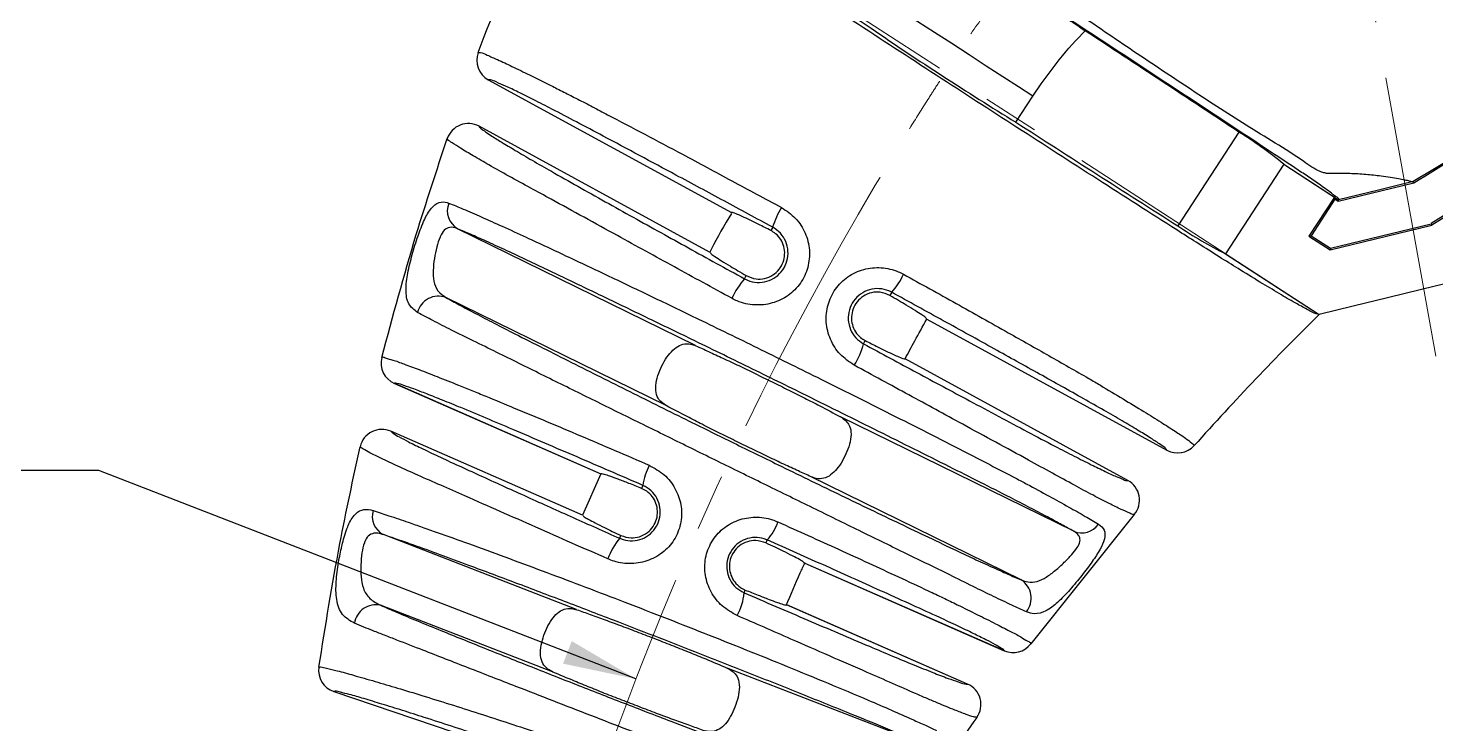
# Model space of a CAD drawing. Header units: millimetres. Extents: x 1 to 107, y 1 to 69.
# Drawn here: x 67.87 to 83.67, y 34.72 to 42.53 of the extents above; entities that cross this region are included whole.
import ezdxf

# ---------------------------------------------------------------- set-up
doc = ezdxf.new("R2010")
doc.units = ezdxf.units.MM
doc.header["$LTSCALE"] = 0.25
doc.linetypes.add('CENTERX2', pattern=[20.32, 12.7, -2.54, 2.54, -2.54])
doc.dimstyles.new('SLDDIMSTYLE2', dxfattribs={"dimtxt": 0.18, "dimasz": 0.8255, "dimexe": 0, "dimexo": 0.0625, "dimgap": 0, "dimtad": 0, "dimtih": 1, "dimtoh": 1, "dimdec": 0, "dimrnd": 1e-09, "dimzin": 0, "dimdsep": 46, "dimtxsty": 'Standard', "dimsah": 1, "dimcen": 0.09, "dimadec": 0, "dimazin": 0, "dimtfac": 0.8255, "dimtdec": 0, "dimtofl": 0, "dimtmove": 0, "dimatfit": 3, "dimfxl": 1, "dimfrac": 2, "dimtolj": 1, "dimtzin": 0, "dimarcsym": 0})

msp = doc.modelspace()

# ---------------------------------------------------------------- linework, layer by layer
at = {"color": 7, "linetype": 'CENTERX2', "lineweight": 18}
for p, q in [((82.361, 39.315), (70.519, 46.998)), ((82.214, 46.973), (84.654, 33.389))]:
    msp.add_line(p, q, dxfattribs=at)
at = {"color": 7, "linetype": 'Continuous', "lineweight": 25}
for p, q in [((73.033, 41.952), (75.762, 40.461)), ((78.957, 41.475), (79.147, 41.767)), ((75.518, 40.015), (72.929, 41.429)), ((81.461, 41.364), (80.777, 40.31)), ((81.966, 41.003), (81.312, 39.996)), ((81.966, 41.003), (82.58, 40.604)), ((81.966, 41.003), (82.533, 40.634)), ((83.425, 40.791), (82.577, 40.585)), ((82.533, 40.634), (82.248, 40.195)), ((82.538, 40.61), (82.533, 40.634)), ((82.538, 40.61), (82.272, 40.2)), ((82.577, 40.585), (82.538, 40.61)), ((82.577, 40.585), (82.58, 40.604)), ((82.484, 40.041), (83.627, 40.319)), ((82.488, 40.06), (83.62, 40.335)), ((83.62, 40.335), (83.627, 40.319)), ((76.226, 40.295), (76.206, 40.258)), ((82.272, 40.2), (82.248, 40.195)), ((82.248, 40.195), (82.484, 40.041)), ((82.272, 40.2), (82.488, 40.06)), ((81.312, 39.996), (82.361, 39.315)), ((82.488, 40.06), (82.484, 40.041)), ((75.91, 39.716), (75.929, 39.752)), ((77.563, 39.565), (77.543, 39.528)), ((75.032, 38.291), (72.558, 39.506)), ((77.957, 39.263), (80.653, 37.79)), ((77.957, 39.263), (80.653, 37.791)), ((77.247, 38.986), (77.266, 39.021)), ((80.214, 37.451), (77.713, 38.817)), ((80.214, 37.45), (77.714, 38.816)), ((71.979, 38.541), (74.295, 37.525)), ((79.606, 36.88), (76.988, 38.166)), ((74.091, 37.06), (71.939, 38.004)), ((74.296, 37.525), (74.091, 37.06)), ((79.016, 36.334), (76.658, 37.492)), ((80.286, 37.07), (79.125, 35.617)), ((74.509, 36.801), (74.523, 36.833)), ((76.165, 36.782), (76.15, 36.749)), ((76.588, 36.52), (78.825, 35.538)), ((76.588, 36.52), (78.825, 35.539)), ((75.905, 36.19), (75.918, 36.22)), ((78.415, 35.163), (76.383, 36.054)), ((78.415, 35.163), (76.384, 36.054)), ((77.803, 34.534), (75.716, 35.344)), ((71.298, 35.08), (73.087, 34.474))]:
    msp.add_line(p, q, dxfattribs=at)
at = {"color": 8, "linetype": 'Continuous', "lineweight": 25}
for p, q in [((73.033, 41.952), (75.762, 40.462)), ((75.518, 40.015), (72.929, 41.429)), ((75.36, 38.965), (72.689, 40.278)), ((71.979, 38.542), (74.295, 37.526)), ((74.091, 37.06), (71.939, 38.004)), ((74.769, 37.395), (74.755, 37.361)), ((74.024, 36), (71.855, 36.842)), ((73.753, 35.301), (71.824, 36.05)), ((71.298, 35.08), (73.087, 34.474))]:
    msp.add_line(p, q, dxfattribs=at)
at = {"color": 7, "linetype": 'Continuous', "lineweight": 25, "flags": 128}
for points in [[(79.147, 41.767), (78.986, 41.871), (78.81, 41.985), (78.624, 42.106), (78.431, 42.231), (78.236, 42.358), (78.043, 42.483), (77.857, 42.604), (77.681, 42.718), (77.52, 42.823)], [(73.033, 41.952), (73.033, 41.952), (73.033, 41.952), (73.033, 41.952), (73.033, 41.952)], [(83.418, 40.807), (83.028, 40.712), (82.58, 40.604)], [(83.418, 40.807), (83.028, 40.712), (82.58, 40.604)], [(83.425, 40.791), (83.424, 40.795), (83.422, 40.799), (83.42, 40.803), (83.418, 40.807)], [(83.898, 39.688), (83.513, 39.595), (83.129, 39.502), (82.745, 39.409), (82.361, 39.315)], [(71.979, 38.542), (71.979, 38.541), (71.979, 38.541), (71.979, 38.541), (71.979, 38.541)], [(80.653, 37.791), (80.653, 37.791), (80.653, 37.79), (80.653, 37.79), (80.653, 37.79)], [(78.825, 35.539), (78.825, 35.538), (78.825, 35.538), (78.825, 35.538), (78.825, 35.538)], [(78.415, 35.163), (78.415, 35.163), (78.415, 35.163), (78.415, 35.163), (78.415, 35.163)]]:
    msp.add_lwpolyline(points, dxfattribs=at)
at = {"color": 8, "linetype": 'Continuous', "lineweight": 25, "flags": 128}
for points in [[(72.929, 41.429), (72.929, 41.429), (72.929, 41.429), (72.929, 41.429), (72.929, 41.429)], [(71.939, 38.004), (71.939, 38.004), (71.939, 38.004), (71.939, 38.004), (71.939, 38.004)]]:
    msp.add_lwpolyline(points, dxfattribs=at)
at = {"color": 7, "linetype": 'Continuous', "lineweight": 25}
for centre, radius, start, end in [((249.465, 305.926), 314.654, 236.44118, 236.8346), ((99.086, 74.251), 38.464, 235.5555, 238.4445), ((-92.17, -220.378), 314.096, 56.44097, 56.81823), ((73.153, 42.171), 0.25, 159.4312, 241.3599), ((73.153, 42.171), 0.25, 159.4454, 241.3861), ((94.596, 23.242), 20.314, 111.1653, 122.7056), ((94.596, 23.242), 20.296, 111.1653, 122.7138), ((72.809, 41.21), 0.25, 61.3603, 161.1825), ((72.809, 41.21), 0.25, 61.3531, 161.1602), ((249.574, 305.87), 314.666, 237.16541, 237.55881), ((79.03, 37.441), 4.615, 50.5061, 58.2155), ((72.809, 40.481), 0.236, 158.7232, 239.5222), ((77.093, 40.036), 0.905, 147.9591, 163.3779), ((83.372, 44.126), 4.615, 235.7844, 243.494), ((76.598, 39.113), 0.915, 138.7643, 155.2225), ((76.919, 40.13), 0.857, 318.7089, 334.9132), ((72.475, 39.275), 0.246, 70.2985, 165.1258), ((76.452, 39.192), 0.821, 327.0528, 345.4408), ((72.079, 38.77), 0.25, 165.5216, 246.3154), ((72.079, 38.77), 0.25, 165.5359, 246.3423), ((71.838, 37.775), 0.25, 66.3153, 167.2672), ((71.838, 37.775), 0.25, 66.3091, 167.2447), ((80.772, 38.01), 0.25, 241.3603, 318.0987), ((80.773, 38.01), 0.25, 241.3291, 318.0858), ((75.412, 37.315), 0.648, 151.8186, 172.9088), ((80.095, 37.231), 0.25, 319.8224, 61.3603), ((80.202, 37.457), 0.0137, 331.0568, 331.6551), ((80.095, 37.231), 0.25, 319.8455, 61.3658), ((71.96, 37.047), 0.23, 163.1311, 242.9306), ((75.735, 37.172), 0.581, 317.8451, 341.2386), ((79.694, 37.096), 0.234, 247.7813, 324.7926), ((75.025, 36.354), 0.683, 139.0759, 161.6371), ((78.883, 36.127), 0.246, 321.928, 57.3177), ((71.773, 35.81), 0.245, 78.1292, 171.3949), ((75.313, 36.228), 0.593, 330.1998, 356.31), ((78.925, 35.767), 0.25, 246.3152, 322.9317), ((78.925, 35.767), 0.25, 246.2838, 322.9189), ((71.378, 35.317), 0.25, 171.5308, 251.2703), ((71.378, 35.317), 0.25, 171.5448, 251.2979), ((78.315, 34.934), 0.25, 324.6467, 66.3151), ((78.315, 34.934), 0.25, 324.6699, 66.3205), ((71.307, 35.077), 0.00901, 160.8753, 161.7813)]:
    msp.add_arc(centre, radius, start, end, dxfattribs=at)
at = {"color": 8, "linetype": 'Continuous', "lineweight": 25}
for centre, radius, start, end in [((73.033, 41.952), 0.000276, 316.179, 346.1831), ((71.999, 38.532), 0.0226, 155.9916, 156.3535), ((78.392, 35.173), 0.0256, 335.9915, 336.3112)]:
    msp.add_arc(centre, radius, start, end, dxfattribs=at)
at = {"color": 7, "linetype": 'Continuous', "lineweight": 25}
for points, knots in [([(82.58, 40.604), (82.581, 40.604), (82.596, 40.613), (82.533, 40.647), (82.498, 40.682), (82.406, 40.746), (82.299, 40.823), (82.107, 40.95), (81.666, 41.243), (80.966, 41.705), (80.045, 42.311), (79.093, 42.934), (78.139, 43.555), (77.356, 44.062), (76.749, 44.453), (76.375, 44.693), (76.086, 44.877), (75.888, 45.001), (75.708, 45.113), (75.557, 45.204), (75.433, 45.277), (75.344, 45.329), (75.277, 45.363), (75.238, 45.388), (75.215, 45.39), (75.208, 45.391)], [0, 0, 0, 0, 0.000172, 0.005873, 0.012699, 0.022549, 0.041303, 0.059127, 0.100619, 0.222025, 0.344989, 0.476806, 0.609924, 0.733133, 0.794872, 0.856224, 0.884534, 0.911981, 0.935659, 0.957061, 0.972059, 0.984498, 0.992324, 0.997633, 1, 1, 1, 1]), ([(72.919, 42.259), (73.102, 42.731), (73.429, 43.575), (73.807, 44.399), (73.974, 44.762)], [0, 0, 0, 0, 0.558674, 1, 1, 1, 1]), ([(82.429, 40.905), (82.423, 40.906), (82.404, 40.908), (82.319, 40.941), (82.042, 41.143), (81.535, 41.436), (80.888, 41.865), (80.236, 42.297), (79.401, 42.869), (78.494, 43.506), (77.517, 44.209), (76.94, 44.632), (76.651, 44.844)], [0, 0, 0, 0, 0.002397, 0.008261, 0.038656, 0.148564, 0.259504, 0.371303, 0.483789, 0.693302, 0.846511, 1, 1, 1, 1]), ([(81.038, 40.091), (80.964, 40.137), (80.594, 40.372), (79.923, 40.801), (79.024, 41.38), (78.11, 41.971), (77.191, 42.57), (76.398, 43.09), (75.742, 43.523), (75.393, 43.754), (75.22, 43.869)], [0, 0, 0, 0, 0.037445, 0.18968, 0.344411, 0.499981, 0.660152, 0.819107, 0.910093, 1, 1, 1, 1]), ([(91.048, 43.892), (90.603, 43.779), (89.712, 43.554), (88.396, 43.144), (87.1, 42.677), (85.829, 42.143), (84.596, 41.525), (83.811, 41.046), (83.418, 40.807)], [0, 0, 0, 0, 0.166655, 0.333274, 0.499952, 0.666534, 0.83325, 1, 1, 1, 1]), ([(91.088, 43.883), (90.684, 43.782), (89.875, 43.58), (88.679, 43.217), (87.535, 42.82), (86.446, 42.389), (85.411, 41.919), (84.4, 41.39), (83.75, 40.99), (83.425, 40.791)], [0, 0, 0, 0, 0.1504681, 0.3010631, 0.4516508, 0.5879895, 0.7243011, 0.8621489, 1, 1, 1, 1]), ([(78.087, 43.572), (78.149, 43.534), (78.279, 43.454), (78.482, 43.326), (78.697, 43.19), (78.917, 43.047), (79.137, 42.904), (79.348, 42.763), (79.547, 42.63), (79.674, 42.543), (79.734, 42.502)], [0, 0, 0, 0, 0.111494, 0.2335, 0.365104, 0.500383, 0.634739, 0.765226, 0.888132, 1, 1, 1, 1]), ([(79.147, 41.767), (79.231, 41.89), (79.402, 42.137), (79.61, 42.373), (79.724, 42.492), (79.734, 42.502)], [0, 0, 0, 0, 0.475319, 0.95486, 1, 1, 1, 1]), ([(72.919, 42.259), (72.928, 42.258), (72.963, 42.257), (73.034, 42.221), (73.152, 42.173), (73.31, 42.096), (73.51, 42), (73.704, 41.903), (73.884, 41.812), (74.041, 41.732), (74.205, 41.648), (74.456, 41.515), (74.792, 41.338), (75.257, 41.091), (75.769, 40.817), (76.139, 40.617), (76.326, 40.516)], [0, 0, 0, 0, 0.006937, 0.027504, 0.060721, 0.107575, 0.165014, 0.234531, 0.27744, 0.323153, 0.372078, 0.422042, 0.545296, 0.670187, 0.834111, 1, 1, 1, 1]), ([(76.226, 40.295), (76.044, 40.394), (75.683, 40.589), (75.048, 40.931), (74.496, 41.227), (74.032, 41.474), (73.772, 41.61), (73.553, 41.722), (73.379, 41.808), (73.239, 41.876), (73.136, 41.919), (73.072, 41.951), (73.041, 41.952), (73.033, 41.952)], [0, 0, 0, 0, 0.171969, 0.342539, 0.600444, 0.693802, 0.780744, 0.844695, 0.899119, 0.942493, 0.97411, 0.993251, 1, 1, 1, 1]), ([(71.837, 38.833), (71.961, 39.294), (72.184, 40.12), (72.453, 40.932), (72.572, 41.291)], [0, 0, 0, 0, 0.558653, 1, 1, 1, 1]), ([(73.738, 40.611), (73.738, 40.611), (73.661, 40.652), (73.503, 40.738), (73.27, 40.865), (73.054, 40.986), (72.875, 41.091), (72.734, 41.172), (72.643, 41.236), (72.586, 41.266), (72.574, 41.287), (72.572, 41.291)], [0, 0, 0, 0, 0.0000422, 0.1923393, 0.4005335, 0.5889057, 0.7409268, 0.8627382, 0.9461581, 0.9917947, 1, 1, 1, 1]), ([(72.989, 41.376), (73.012, 41.36), (73.074, 41.317), (73.19, 41.246), (73.346, 41.152), (73.533, 41.042), (73.767, 40.908), (74.041, 40.753), (74.348, 40.581), (74.763, 40.35), (75.283, 40.061), (75.7, 39.832), (75.91, 39.716)], [0, 0, 0, 0, 0.0248717, 0.0674227, 0.1218581, 0.1871515, 0.2613761, 0.3625293, 0.4682559, 0.5753637, 0.7863658, 1, 1, 1, 1]), ([(82.429, 40.905), (82.436, 40.904), (82.486, 40.9), (82.579, 40.901), (82.723, 40.902), (82.883, 40.892), (83.036, 40.876), (83.158, 40.858), (83.246, 40.843), (83.318, 40.829), (83.369, 40.818), (83.401, 40.811), (83.415, 40.808), (83.418, 40.807)], [0, 0, 0, 0, 0.023317, 0.150724, 0.277335, 0.459105, 0.632573, 0.737915, 0.831358, 0.901959, 0.95613, 0.988964, 1, 1, 1, 1]), ([(72.237, 39.338), (72.201, 39.367), (72.121, 39.431), (72.102, 39.604), (72.127, 39.788), (72.178, 39.991), (72.239, 40.192), (72.307, 40.368), (72.379, 40.501), (72.471, 40.583), (72.549, 40.582), (72.583, 40.569), (72.588, 40.567)], [0, 0, 0, 0, 0.091664, 0.199008, 0.327993, 0.472856, 0.620088, 0.752545, 0.855046, 0.926149, 0.987473, 1, 1, 1, 1]), ([(72.588, 40.567), (72.642, 40.545), (72.765, 40.494), (72.964, 40.406), (73.2, 40.301), (73.446, 40.189), (73.694, 40.073), (74.014, 39.923), (74.418, 39.732), (74.905, 39.499), (75.451, 39.236), (76.058, 38.939), (76.64, 38.652), (77.138, 38.404), (77.551, 38.197), (77.961, 37.989), (78.43, 37.749), (78.761, 37.578), (78.957, 37.476), (78.957, 37.476)], [0, 0, 0, 0, 0.024699, 0.056255, 0.092378, 0.134049, 0.170796, 0.208145, 0.284239, 0.35997, 0.436791, 0.541077, 0.646329, 0.711687, 0.776853, 0.841999, 0.906603, 0.999992, 1, 1, 1, 1]), ([(75.767, 39.497), (75.552, 39.614), (75.124, 39.849), (74.571, 40.152), (74.109, 40.406), (73.861, 40.542), (73.738, 40.611), (73.738, 40.611)], [0, 0, 0, 0, 0.317465, 0.632923, 0.817438, 0.999976, 1, 1, 1, 1]), ([(76.326, 40.516), (76.381, 40.479), (76.492, 40.405), (76.6, 40.233), (76.649, 40.04), (76.63, 39.841), (76.546, 39.661), (76.405, 39.519), (76.223, 39.433), (76.022, 39.412), (75.867, 39.446), (75.787, 39.486), (75.767, 39.497)], [0, 0, 0, 0, 0.107659, 0.215022, 0.321565, 0.427574, 0.533486, 0.63975, 0.746746, 0.85458, 0.962977, 1, 1, 1, 1]), ([(75.762, 40.451), (75.684, 40.317), (75.6, 40.173), (75.524, 40.025), (75.519, 40.015)], [0, 0, 0, 0, 0.933216, 1, 1, 1, 1]), ([(76.206, 40.258), (76.16, 40.281), (76.076, 40.324), (75.961, 40.38), (75.871, 40.423), (75.812, 40.447), (75.779, 40.461), (75.767, 40.461), (75.763, 40.461)], [0, 0, 0, 0, 0.314133, 0.583182, 0.784639, 0.924488, 0.978051, 1, 1, 1, 1]), ([(72.689, 40.278), (72.684, 40.28), (72.656, 40.291), (72.6, 40.303), (72.53, 40.263), (72.505, 40.215), (72.476, 40.152), (72.451, 40.069), (72.426, 39.943), (72.412, 39.814), (72.415, 39.69), (72.459, 39.573), (72.525, 39.529), (72.558, 39.506)], [0, 0, 0, 0, 0.016384, 0.091877, 0.16125, 0.243902, 0.252687, 0.371602, 0.505757, 0.64014, 0.764978, 0.882197, 1, 1, 1, 1]), ([(79.606, 36.88), (79.562, 36.904), (79.464, 36.96), (79.3, 37.048), (79.107, 37.149), (78.857, 37.278), (78.555, 37.431), (78.062, 37.679), (77.412, 38.004), (76.661, 38.377), (75.96, 38.722), (75.37, 39.01), (74.839, 39.267), (74.368, 39.495), (73.903, 39.718), (73.519, 39.901), (73.222, 40.041), (73.018, 40.134), (72.844, 40.212), (72.737, 40.257), (72.689, 40.278)], [0, 0, 0, 0, 0.019544, 0.0437177, 0.0723633, 0.1044226, 0.1534869, 0.2038857, 0.3192148, 0.436457, 0.5301067, 0.6235506, 0.6920344, 0.7598025, 0.8271272, 0.8926517, 0.9254609, 0.9548124, 0.9798244, 1, 1, 1, 1]), ([(75.91, 39.716), (75.921, 39.71), (75.965, 39.688), (76.051, 39.669), (76.163, 39.682), (76.265, 39.732), (76.344, 39.813), (76.392, 39.915), (76.404, 40.027), (76.378, 40.136), (76.318, 40.233), (76.257, 40.274), (76.226, 40.295)], [0, 0, 0, 0, 0.036487, 0.143491, 0.250676, 0.358005, 0.465357, 0.572566, 0.679525, 0.78634, 0.893266, 1, 1, 1, 1]), ([(75.929, 39.752), (75.965, 39.736), (76.031, 39.708), (76.138, 39.715), (76.229, 39.753), (76.301, 39.818), (76.347, 39.9), (76.365, 39.989), (76.356, 40.078), (76.32, 40.159), (76.268, 40.221), (76.224, 40.247), (76.206, 40.258)], [0, 0, 0, 0, 0.128147, 0.231525, 0.341655, 0.445333, 0.54516, 0.64306, 0.739167, 0.833981, 0.929908, 1, 1, 1, 1]), ([(75.52, 40.014), (75.524, 40.009), (75.54, 39.989), (75.587, 39.961), (75.659, 39.912), (75.745, 39.86), (75.839, 39.805), (75.898, 39.77), (75.929, 39.752)], [0, 0, 0, 0, 0.041241, 0.154625, 0.332049, 0.578878, 0.776236, 1, 1, 1, 1]), ([(82.361, 39.315), (82.349, 39.317), (82.307, 39.325), (82.227, 39.373), (82.097, 39.441), (81.926, 39.542), (81.714, 39.668), (81.491, 39.806), (81.261, 39.949), (81.114, 40.042), (81.038, 40.091)], [0, 0, 0, 0, 0.022314, 0.083331, 0.178775, 0.311177, 0.470342, 0.660324, 0.82353, 1, 1, 1, 1]), ([(77.141, 38.746), (77.086, 38.783), (76.974, 38.859), (76.866, 39.032), (76.817, 39.227), (76.837, 39.426), (76.922, 39.606), (77.064, 39.747), (77.246, 39.832), (77.445, 39.851), (77.598, 39.816), (77.676, 39.777), (77.695, 39.767)], [0, 0, 0, 0, 0.108711, 0.217048, 0.324436, 0.430982, 0.537154, 0.643452, 0.750186, 0.857354, 0.964769, 1, 1, 1, 1]), ([(77.695, 39.767), (77.892, 39.658), (78.285, 39.44), (78.829, 39.135), (79.325, 38.854), (79.626, 38.682), (79.776, 38.597), (79.776, 38.597)], [0, 0, 0, 0, 0.282867, 0.564329, 0.783272, 0.999976, 1, 1, 1, 1]), ([(77.563, 39.565), (77.553, 39.57), (77.509, 39.592), (77.423, 39.611), (77.312, 39.599), (77.21, 39.55), (77.13, 39.47), (77.081, 39.368), (77.069, 39.255), (77.095, 39.145), (77.154, 39.048), (77.216, 39.007), (77.247, 38.986)], [0, 0, 0, 0, 0.034899, 0.141585, 0.24868, 0.356068, 0.463549, 0.570988, 0.678333, 0.785624, 0.892908, 1, 1, 1, 1]), ([(77.543, 39.528), (77.507, 39.544), (77.441, 39.572), (77.333, 39.564), (77.243, 39.527), (77.171, 39.461), (77.125, 39.379), (77.107, 39.29), (77.116, 39.2), (77.152, 39.119), (77.205, 39.058), (77.248, 39.032), (77.266, 39.021)], [0, 0, 0, 0, 0.128818, 0.232057, 0.341806, 0.445448, 0.545538, 0.643821, 0.740336, 0.835464, 0.931466, 1, 1, 1, 1]), ([(77.957, 39.263), (77.953, 39.268), (77.937, 39.288), (77.89, 39.316), (77.818, 39.365), (77.731, 39.417), (77.636, 39.474), (77.575, 39.509), (77.543, 39.528)], [0, 0, 0, 0, 0.040622, 0.152611, 0.328003, 0.572118, 0.772332, 1, 1, 1, 1]), ([(80.653, 37.791), (80.646, 37.799), (80.623, 37.829), (80.554, 37.87), (80.454, 37.938), (80.313, 38.023), (80.141, 38.126), (79.939, 38.243), (79.63, 38.418), (79.219, 38.648), (78.694, 38.94), (78.14, 39.247), (77.756, 39.458), (77.563, 39.565)], [0, 0, 0, 0, 0.009348, 0.031373, 0.066093, 0.112221, 0.168962, 0.235152, 0.308815, 0.467735, 0.631046, 0.814687, 1, 1, 1, 1]), ([(72.558, 39.506), (72.607, 39.479), (72.716, 39.418), (72.897, 39.322), (73.105, 39.213), (73.465, 39.03), (73.973, 38.774), (74.625, 38.447), (75.232, 38.145), (75.787, 37.872), (76.342, 37.6), (76.951, 37.304), (77.608, 36.988), (78.117, 36.745), (78.476, 36.576), (78.68, 36.482), (78.857, 36.402), (78.967, 36.355), (79.016, 36.334)], [0, 0, 0, 0, 0.023422, 0.052174, 0.085179, 0.121484, 0.220464, 0.322316, 0.42565, 0.502937, 0.580211, 0.683515, 0.785257, 0.883967, 0.918859, 0.95045, 0.977689, 1, 1, 1, 1]), ([(79.077, 35.975), (79.022, 36), (78.898, 36.056), (78.698, 36.151), (78.466, 36.264), (78.141, 36.427), (77.724, 36.629), (77.224, 36.874), (76.71, 37.126), (76.191, 37.38), (75.671, 37.635), (75.157, 37.888), (74.645, 38.14), (74.136, 38.391), (73.631, 38.64), (73.208, 38.852), (72.87, 39.015), (72.631, 39.134), (72.422, 39.24), (72.295, 39.307), (72.237, 39.338)], [0, 0, 0, 0, 0.0237003, 0.0535425, 0.0871445, 0.1254943, 0.1964205, 0.2693826, 0.3448906, 0.4217355, 0.496921, 0.5725364, 0.6472583, 0.7215789, 0.7958969, 0.8689922, 0.9076454, 0.9435997, 0.9742796, 1, 1, 1, 1]), ([(77.713, 38.816), (77.749, 38.884), (77.828, 39.034), (77.911, 39.181), (77.957, 39.262)], [0, 0, 0, 0, 0.450188, 1, 1, 1, 1]), ([(82.361, 39.315), (82.122, 39.076), (81.644, 38.595), (81.187, 38.094), (80.959, 37.843)], [0, 0, 0, 0, 0.498635, 1, 1, 1, 1]), ([(75.032, 38.291), (74.997, 38.315), (74.936, 38.358), (74.907, 38.469), (74.919, 38.576), (74.955, 38.685), (75.006, 38.788), (75.067, 38.877), (75.136, 38.946), (75.217, 38.988), (75.298, 38.989), (75.343, 38.972), (75.363, 38.964)], [0, 0, 0, 0, 0.124015, 0.216143, 0.327612, 0.44464, 0.561266, 0.670962, 0.767824, 0.852912, 0.93839, 1, 1, 1, 1]), ([(75.363, 38.964), (75.41, 38.943), (75.513, 38.896), (75.673, 38.822), (75.848, 38.739), (76.031, 38.65), (76.219, 38.559), (76.404, 38.467), (76.583, 38.377), (76.777, 38.278), (76.91, 38.207), (76.988, 38.166)], [0, 0, 0, 0, 0.0870992, 0.1858225, 0.2935249, 0.4070482, 0.5231797, 0.6386597, 0.750128, 0.8545559, 1, 1, 1, 1]), ([(77.247, 38.986), (77.446, 38.878), (77.842, 38.664), (78.348, 38.393), (78.763, 38.171), (79.082, 38), (79.365, 37.851), (79.603, 37.728), (79.792, 37.633), (79.948, 37.558), (80.069, 37.498), (80.151, 37.47), (80.197, 37.445), (80.213, 37.45), (80.214, 37.45)], [0, 0, 0, 0, 0.203165, 0.403822, 0.515115, 0.624756, 0.728724, 0.801794, 0.865435, 0.917782, 0.957916, 0.985224, 0.998496, 1, 1, 1, 1]), ([(77.266, 39.021), (77.312, 38.998), (77.397, 38.955), (77.512, 38.898), (77.603, 38.855), (77.663, 38.831), (77.697, 38.816), (77.71, 38.816), (77.714, 38.816)], [0, 0, 0, 0, 0.312102, 0.579977, 0.781212, 0.921787, 0.977403, 1, 1, 1, 1]), ([(71.837, 38.833), (71.838, 38.833), (71.847, 38.843), (71.896, 38.818), (71.972, 38.804), (72.101, 38.752), (72.266, 38.693), (72.47, 38.612), (72.667, 38.534), (72.849, 38.461), (73.059, 38.375), (73.341, 38.258), (73.697, 38.11), (74.073, 37.951), (74.455, 37.788), (74.712, 37.677), (74.841, 37.621)], [0, 0, 0, 0, 0.000724, 0.011954, 0.039296, 0.0802, 0.136213, 0.20309, 0.282704, 0.332369, 0.384655, 0.492011, 0.615398, 0.741159, 0.86977, 1, 1, 1, 1]), ([(79.099, 37.68), (79.099, 37.68), (78.977, 37.746), (78.73, 37.88), (78.283, 38.124), (77.752, 38.413), (77.346, 38.634), (77.141, 38.746)], [0, 0, 0, 0, 0.0000254, 0.1873951, 0.3776452, 0.6859951, 1, 1, 1, 1]), ([(79.776, 38.597), (79.776, 38.597), (79.82, 38.571), (79.948, 38.495), (80.154, 38.371), (80.381, 38.233), (80.577, 38.112), (80.732, 38.012), (80.85, 37.936), (80.916, 37.884), (80.953, 37.858), (80.957, 37.846), (80.959, 37.843)], [0, 0, 0, 0, 0.000041, 0.107996, 0.318667, 0.513468, 0.675066, 0.809906, 0.908612, 0.97281, 0.992593, 1, 1, 1, 1]), ([(74.769, 37.395), (74.523, 37.502), (74.036, 37.713), (73.449, 37.963), (73.014, 38.148), (72.752, 38.258), (72.529, 38.349), (72.353, 38.419), (72.209, 38.475), (72.097, 38.512), (72.025, 38.542), (71.988, 38.542), (71.979, 38.542)], [0, 0, 0, 0, 0.266875, 0.527221, 0.634318, 0.736415, 0.809567, 0.872906, 0.924541, 0.963402, 0.990566, 1, 1, 1, 1]), ([(76.658, 37.492), (76.61, 37.514), (76.508, 37.56), (76.347, 37.635), (76.173, 37.717), (75.99, 37.806), (75.802, 37.897), (75.617, 37.989), (75.438, 38.079), (75.244, 38.179), (75.11, 38.249), (75.032, 38.291)], [0, 0, 0, 0, 0.086994, 0.185608, 0.293197, 0.406607, 0.522664, 0.638081, 0.74958, 0.854057, 1, 1, 1, 1]), ([(76.988, 38.166), (77.023, 38.141), (77.083, 38.099), (77.112, 37.989), (77.099, 37.883), (77.062, 37.774), (77.012, 37.671), (76.951, 37.581), (76.883, 37.511), (76.802, 37.469), (76.722, 37.467), (76.677, 37.485), (76.658, 37.492)], [0, 0, 0, 0, 0.124155, 0.215308, 0.325764, 0.442663, 0.560273, 0.671263, 0.768794, 0.853573, 0.938162, 1, 1, 1, 1]), ([(71.939, 38.004), (71.947, 37.996), (71.974, 37.97), (72.045, 37.935), (72.154, 37.875), (72.31, 37.8), (72.505, 37.706), (72.73, 37.603), (73.054, 37.455), (73.474, 37.264), (73.987, 37.033), (74.334, 36.879), (74.509, 36.801)], [0, 0, 0, 0, 0.012339, 0.039658, 0.081743, 0.144719, 0.222273, 0.31055, 0.405597, 0.598658, 0.79764, 1, 1, 1, 1]), ([(71.131, 35.354), (71.205, 35.817), (71.337, 36.647), (71.516, 37.468), (71.594, 37.83)], [0, 0, 0, 0, 0.558584, 1, 1, 1, 1]), ([(74.377, 36.569), (74.241, 36.629), (73.972, 36.747), (73.568, 36.925), (73.168, 37.102), (72.812, 37.259), (72.505, 37.394), (72.252, 37.505), (72.028, 37.606), (71.848, 37.69), (71.717, 37.753), (71.644, 37.795), (71.604, 37.816), (71.597, 37.827), (71.594, 37.83)], [0, 0, 0, 0, 0.145214, 0.289302, 0.432938, 0.573974, 0.671279, 0.762635, 0.844342, 0.912966, 0.957411, 0.986969, 0.996223, 1, 1, 1, 1]), ([(74.841, 37.621), (74.899, 37.589), (75.015, 37.525), (75.138, 37.366), (75.205, 37.181), (75.206, 36.984), (75.14, 36.798), (75.013, 36.646), (74.84, 36.545), (74.643, 36.506), (74.484, 36.527), (74.399, 36.56), (74.377, 36.569)], [0, 0, 0, 0, 0.107472, 0.214545, 0.320332, 0.42546, 0.530615, 0.636388, 0.743287, 0.851446, 0.960438, 1, 1, 1, 1]), ([(80.286, 37.07), (80.284, 37.069), (80.267, 37.065), (80.217, 37.095), (80.126, 37.129), (79.99, 37.2), (79.815, 37.289), (79.603, 37.403), (79.36, 37.535), (79.188, 37.63), (79.099, 37.68), (79.099, 37.68)], [0, 0, 0, 0, 0.003919, 0.040047, 0.117804, 0.229631, 0.38014, 0.558991, 0.771116, 0.999958, 1, 1, 1, 1]), ([(74.755, 37.361), (74.707, 37.38), (74.62, 37.416), (74.501, 37.461), (74.408, 37.496), (74.348, 37.514), (74.314, 37.526), (74.302, 37.524), (74.299, 37.524)], [0, 0, 0, 0, 0.314974, 0.584511, 0.786059, 0.925598, 0.978342, 1, 1, 1, 1]), ([(78.957, 37.476), (78.957, 37.476), (78.998, 37.454), (79.123, 37.387), (79.321, 37.279), (79.54, 37.159), (79.725, 37.055), (79.836, 36.99), (79.885, 36.961)], [0, 0, 0, 0, 0.000053, 0.132792, 0.399743, 0.638167, 0.838237, 1, 1, 1, 1]), ([(74.509, 36.801), (74.521, 36.796), (74.567, 36.778), (74.654, 36.768), (74.763, 36.79), (74.857, 36.848), (74.928, 36.935), (74.965, 37.039), (74.967, 37.149), (74.931, 37.253), (74.865, 37.342), (74.801, 37.377), (74.769, 37.395)], [0, 0, 0, 0, 0.038693, 0.145567, 0.252736, 0.360138, 0.467569, 0.574704, 0.68128, 0.787488, 0.893912, 1, 1, 1, 1]), ([(74.523, 36.833), (74.56, 36.82), (74.628, 36.798), (74.734, 36.815), (74.822, 36.86), (74.888, 36.931), (74.927, 37.016), (74.937, 37.106), (74.92, 37.194), (74.878, 37.272), (74.82, 37.329), (74.774, 37.352), (74.755, 37.361)], [0, 0, 0, 0, 0.1279274, 0.2313062, 0.3415028, 0.4451823, 0.544945, 0.6427528, 0.7387639, 0.8334988, 0.9293752, 1, 1, 1, 1]), ([(71.531, 35.847), (71.481, 35.875), (71.406, 35.918), (71.351, 36.023), (71.32, 36.147), (71.322, 36.32), (71.348, 36.52), (71.377, 36.663), (71.409, 36.797), (71.444, 36.916), (71.509, 37.052), (71.607, 37.13), (71.69, 37.128), (71.731, 37.116), (71.74, 37.114)], [0, 0, 0, 0, 0.10749, 0.161864, 0.223227, 0.351373, 0.491359, 0.610514, 0.631682, 0.755741, 0.849863, 0.917316, 0.9827, 1, 1, 1, 1]), ([(71.74, 37.114), (71.799, 37.094), (71.931, 37.051), (72.114, 36.988), (72.294, 36.925), (72.52, 36.846), (72.83, 36.735), (73.223, 36.591), (73.642, 36.435), (74.072, 36.273), (74.52, 36.102), (74.983, 35.923), (75.454, 35.737), (75.923, 35.551), (76.387, 35.363), (76.846, 35.174), (77.237, 35.011), (77.553, 34.874), (77.767, 34.779), (77.935, 34.704), (78.023, 34.663), (78.065, 34.644)], [0, 0, 0, 0, 0.027437, 0.061359, 0.085587, 0.11175, 0.167064, 0.230872, 0.296582, 0.364634, 0.43385, 0.508517, 0.583616, 0.657729, 0.731288, 0.804802, 0.876638, 0.918487, 0.956931, 0.979892, 1, 1, 1, 1]), ([(74.095, 37.058), (74.099, 37.053), (74.116, 37.035), (74.166, 37.011), (74.242, 36.969), (74.332, 36.924), (74.429, 36.877), (74.49, 36.848), (74.523, 36.833)], [0, 0, 0, 0, 0.041428, 0.155328, 0.333564, 0.581519, 0.777756, 1, 1, 1, 1]), ([(75.828, 35.933), (75.769, 35.966), (75.651, 36.031), (75.527, 36.193), (75.46, 36.382), (75.462, 36.581), (75.532, 36.766), (75.661, 36.917), (75.834, 37.014), (76.03, 37.049), (76.184, 37.027), (76.264, 36.994), (76.284, 36.985)], [0, 0, 0, 0, 0.109597, 0.21866, 0.326214, 0.432446, 0.538095, 0.643941, 0.750416, 0.857394, 0.964487, 1, 1, 1, 1]), ([(71.855, 36.842), (71.848, 36.844), (71.814, 36.855), (71.753, 36.866), (71.679, 36.831), (71.653, 36.782), (71.629, 36.719), (71.611, 36.632), (71.6, 36.504), (71.601, 36.37), (71.623, 36.237), (71.697, 36.114), (71.78, 36.072), (71.824, 36.05)], [0, 0, 0, 0, 0.021859, 0.100943, 0.167715, 0.238468, 0.250504, 0.359935, 0.48606, 0.614686, 0.738467, 0.86492, 1, 1, 1, 1]), ([(77.803, 34.534), (77.726, 34.568), (77.579, 34.633), (77.353, 34.727), (77.014, 34.865), (76.547, 35.053), (75.955, 35.289), (75.402, 35.507), (74.896, 35.704), (74.408, 35.893), (73.891, 36.091), (73.349, 36.297), (72.884, 36.471), (72.502, 36.613), (72.234, 36.711), (72.021, 36.786), (71.907, 36.824), (71.855, 36.842)], [0, 0, 0, 0, 0.039719, 0.075521, 0.115198, 0.211772, 0.312229, 0.414651, 0.491193, 0.567795, 0.660465, 0.751781, 0.840305, 0.893891, 0.943552, 0.974337, 1, 1, 1, 1]), ([(76.284, 36.985), (76.398, 36.934), (76.626, 36.832), (76.966, 36.678), (77.303, 36.523), (77.639, 36.368), (77.917, 36.238), (78.138, 36.134), (78.322, 36.044), (78.518, 35.947), (78.715, 35.849), (78.875, 35.765), (79.002, 35.703), (79.07, 35.653), (79.122, 35.633), (79.124, 35.618), (79.125, 35.617)], [0, 0, 0, 0, 0.118859, 0.237034, 0.354829, 0.471308, 0.588832, 0.646895, 0.702978, 0.783202, 0.854897, 0.912022, 0.956563, 0.985338, 0.998804, 1, 1, 1, 1]), ([(79.016, 36.334), (79.04, 36.325), (79.097, 36.303), (79.2, 36.311), (79.304, 36.365), (79.403, 36.441), (79.498, 36.528), (79.581, 36.612), (79.643, 36.688), (79.682, 36.758), (79.677, 36.809), (79.653, 36.85), (79.628, 36.865), (79.606, 36.88)], [0, 0, 0, 0, 0.077213, 0.182936, 0.296982, 0.42548, 0.559093, 0.681439, 0.780819, 0.857041, 0.916257, 0.922313, 1, 1, 1, 1]), ([(79.885, 36.961), (79.911, 36.941), (79.963, 36.899), (79.955, 36.781), (79.899, 36.666), (79.81, 36.531), (79.695, 36.38), (79.567, 36.225), (79.436, 36.085), (79.307, 35.982), (79.176, 35.942), (79.105, 35.965), (79.077, 35.975)], [0, 0, 0, 0, 0.062825, 0.130254, 0.216444, 0.326554, 0.459636, 0.602982, 0.737605, 0.849596, 0.939894, 1, 1, 1, 1]), ([(76.165, 36.782), (76.154, 36.787), (76.11, 36.805), (76.025, 36.816), (75.916, 36.795), (75.821, 36.739), (75.749, 36.654), (75.71, 36.549), (75.707, 36.438), (75.742, 36.333), (75.809, 36.243), (75.873, 36.207), (75.905, 36.19)], [0, 0, 0, 0, 0.035003, 0.140979, 0.247823, 0.355278, 0.462926, 0.570518, 0.677984, 0.785412, 0.892885, 1, 1, 1, 1]), ([(76.15, 36.749), (76.112, 36.762), (76.044, 36.784), (75.938, 36.767), (75.851, 36.722), (75.785, 36.65), (75.746, 36.565), (75.736, 36.474), (75.753, 36.386), (75.797, 36.308), (75.854, 36.251), (75.9, 36.229), (75.918, 36.22)], [0, 0, 0, 0, 0.12911, 0.232336, 0.341987, 0.445615, 0.545769, 0.644148, 0.740762, 0.835979, 0.932052, 1, 1, 1, 1]), ([(76.588, 36.52), (76.583, 36.525), (76.566, 36.543), (76.517, 36.567), (76.441, 36.609), (76.349, 36.654), (76.249, 36.703), (76.185, 36.733), (76.15, 36.749)], [0, 0, 0, 0, 0.040365, 0.151661, 0.325969, 0.568571, 0.770283, 1, 1, 1, 1]), ([(78.825, 35.539), (78.825, 35.54), (78.824, 35.553), (78.778, 35.571), (78.719, 35.614), (78.608, 35.667), (78.468, 35.738), (78.294, 35.821), (78.068, 35.927), (77.792, 36.052), (77.368, 36.244), (76.825, 36.489), (76.386, 36.684), (76.165, 36.782)], [0, 0, 0, 0, 0.0012163, 0.0136101, 0.0408003, 0.0818764, 0.1359654, 0.201925, 0.2777768, 0.3915702, 0.5106892, 0.7526545, 1, 1, 1, 1]), ([(76.378, 36.047), (76.43, 36.169), (76.498, 36.331), (76.571, 36.49), (76.589, 36.529)], [0, 0, 0, 0, 0.755287, 1, 1, 1, 1]), ([(75.918, 36.22), (75.966, 36.201), (76.055, 36.165), (76.175, 36.119), (76.269, 36.083), (76.332, 36.064), (76.367, 36.052), (76.38, 36.053), (76.384, 36.054)], [0, 0, 0, 0, 0.311245, 0.578629, 0.779779, 0.920663, 0.977105, 1, 1, 1, 1]), ([(71.824, 36.05), (71.883, 36.023), (72.021, 35.963), (72.247, 35.869), (72.574, 35.736), (72.99, 35.567), (73.495, 35.366), (74.016, 35.16), (74.547, 34.953), (75.034, 34.765), (75.471, 34.599), (75.844, 34.457), (76.198, 34.324), (76.529, 34.202), (76.818, 34.096), (77.056, 34.01), (77.19, 33.964), (77.251, 33.943)], [0, 0, 0, 0, 0.033525, 0.07747, 0.126059, 0.215644, 0.308831, 0.40588, 0.504377, 0.602539, 0.674527, 0.745315, 0.808235, 0.869339, 0.927066, 0.96667, 1, 1, 1, 1]), ([(75.905, 36.19), (76.143, 36.087), (76.612, 35.885), (77.167, 35.649), (77.564, 35.481), (77.801, 35.383), (78.01, 35.299), (78.176, 35.234), (78.295, 35.194), (78.367, 35.166), (78.404, 35.163), (78.415, 35.163)], [0, 0, 0, 0, 0.28672, 0.563936, 0.667004, 0.763039, 0.84756, 0.915743, 0.959336, 0.987514, 1, 1, 1, 1]), ([(73.757, 35.299), (73.72, 35.321), (73.655, 35.358), (73.616, 35.466), (73.619, 35.573), (73.646, 35.685), (73.688, 35.792), (73.74, 35.886), (73.804, 35.961), (73.881, 36.01), (73.961, 36.018), (74.008, 36.004), (74.028, 35.999)], [0, 0, 0, 0, 0.123999, 0.216035, 0.327395, 0.444335, 0.560925, 0.670648, 0.767582, 0.852753, 0.938293, 1, 1, 1, 1]), ([(74.028, 35.999), (74.078, 35.981), (74.184, 35.944), (74.35, 35.883), (74.531, 35.816), (74.722, 35.744), (74.916, 35.669), (75.109, 35.593), (75.295, 35.519), (75.497, 35.437), (75.635, 35.378), (75.716, 35.344)], [0, 0, 0, 0, 0.0871039, 0.1858322, 0.2935394, 0.407067, 0.5232024, 0.6386856, 0.7501536, 0.8545804, 1, 1, 1, 1]), ([(78.519, 34.789), (78.506, 34.791), (78.465, 34.795), (78.384, 34.829), (78.249, 34.879), (78.104, 34.94), (77.957, 35.002), (77.788, 35.075), (77.564, 35.174), (77.242, 35.315), (76.861, 35.481), (76.375, 35.694), (76.029, 35.845), (75.828, 35.933)], [0, 0, 0, 0, 0.012989, 0.042288, 0.089325, 0.160475, 0.204128, 0.252426, 0.34927, 0.455794, 0.612947, 0.774982, 1, 1, 1, 1]), ([(77.331, 33.597), (77.262, 33.622), (77.109, 33.679), (76.875, 33.77), (76.623, 33.868), (76.366, 33.967), (76.099, 34.07), (75.784, 34.192), (75.42, 34.332), (75.012, 34.49), (74.598, 34.65), (74.182, 34.811), (73.762, 34.974), (73.305, 35.152), (72.902, 35.309), (72.555, 35.444), (72.287, 35.549), (72.059, 35.638), (71.872, 35.71), (71.713, 35.772), (71.601, 35.818), (71.531, 35.847)], [0, 0, 0, 0, 0.035238, 0.078737, 0.121154, 0.165487, 0.211753, 0.259226, 0.328512, 0.399484, 0.470501, 0.542179, 0.615049, 0.687614, 0.778663, 0.823458, 0.867336, 0.917587, 0.941413, 0.963741, 1, 1, 1, 1]), ([(71.131, 35.354), (71.137, 35.355), (71.166, 35.358), (71.234, 35.336), (71.358, 35.31), (71.539, 35.257), (71.765, 35.193), (72.021, 35.117), (72.3, 35.032), (72.605, 34.937), (72.931, 34.833), (73.267, 34.724), (73.495, 34.649), (73.61, 34.612)], [0, 0, 0, 0, 0.007105, 0.03351, 0.080718, 0.154566, 0.251617, 0.353106, 0.463171, 0.590479, 0.722381, 0.859673, 1, 1, 1, 1]), ([(75.445, 34.644), (75.395, 34.662), (75.29, 34.699), (75.123, 34.759), (74.942, 34.827), (74.752, 34.899), (74.558, 34.974), (74.365, 35.049), (74.179, 35.124), (73.977, 35.206), (73.838, 35.265), (73.757, 35.299)], [0, 0, 0, 0, 0.086998, 0.185617, 0.293211, 0.406626, 0.522686, 0.638105, 0.749601, 0.854075, 1, 1, 1, 1]), ([(75.716, 35.344), (75.753, 35.322), (75.817, 35.285), (75.855, 35.178), (75.851, 35.072), (75.824, 34.96), (75.782, 34.853), (75.73, 34.758), (75.668, 34.682), (75.591, 34.634), (75.512, 34.625), (75.465, 34.639), (75.445, 34.644)], [0, 0, 0, 0, 0.124139, 0.2152, 0.325548, 0.442354, 0.55992, 0.670929, 0.768534, 0.853404, 0.938063, 1, 1, 1, 1]), ([(73.569, 34.378), (73.355, 34.449), (72.938, 34.587), (72.437, 34.75), (72.074, 34.866), (71.847, 34.937), (71.649, 34.996), (71.493, 35.043), (71.387, 35.066), (71.328, 35.086), (71.303, 35.081), (71.298, 35.08)], [0, 0, 0, 0, 0.283573, 0.55459, 0.6634184, 0.7648108, 0.8541354, 0.9249928, 0.9681743, 0.9933279, 1, 1, 1, 1]), ([(78.519, 34.789), (78.43, 34.663), (78.062, 34.141), (77.716, 33.603), (77.454, 33.196)], [0, 0, 0, 0, 0.241672, 1, 1, 1, 1])]:
    msp.add_open_spline(points, degree=3, knots=knots, dxfattribs=at)
at = {"color": 7, "linetype": 'CENTERX2', "lineweight": 0}
msp.add_open_spline([(72.804, 28.429), (72.814, 28.487), (72.825, 28.547), (72.881, 28.858), (72.93, 29.109), (73.388, 31.367), (73.965, 33.339), (75.438, 37.159), (76.334, 39.007), (77.509, 40.989), (77.642, 41.208), (77.845, 41.534), (77.947, 41.696), (78.051, 41.858), (78.12, 41.966), (78.155, 42.02), (78.222, 42.123), (78.256, 42.175), (78.306, 42.253), (78.322, 42.276), (78.361, 42.337), (78.382, 42.369), (78.49, 42.528), (78.587, 42.66), (78.773, 42.894), (78.874, 43.013), (79.082, 43.24), (79.19, 43.35), (79.75, 43.878), (80.26, 44.235), (81.085, 44.649), (81.37, 44.767), (81.808, 44.912), (81.955, 44.955), (82.179, 45.012), (82.254, 45.029), (82.367, 45.054), (82.404, 45.061), (82.481, 45.076), (82.522, 45.084), (82.553, 45.089)], degree=3, knots=[0.2113811, 0.2113811, 0.2113811, 0.2113811, 0.21875, 0.21875, 0.25, 0.25, 0.5, 0.5, 0.75, 0.75, 0.78125, 0.78125, 0.796875, 0.8046875, 0.8046875, 0.8125, 0.8125, 0.8203125, 0.8203125, 0.8242188, 0.8242188, 0.828125, 0.828125, 0.84375, 0.84375, 0.859375, 0.859375, 0.875, 0.875, 0.9375, 0.9375, 0.96875, 0.96875, 0.984375, 0.984375, 0.9921875, 0.9921875, 0.9960938, 0.9960938, 1, 1, 1, 1], dxfattribs=at)
at = {"color": 8, "linetype": 'Continuous', "lineweight": 25}
msp.add_open_spline([(72.929, 41.429), (72.93, 41.426), (72.939, 41.407), (72.965, 41.393), (72.984, 41.379), (72.989, 41.376)], degree=3, knots=[0, 0, 0, 0, 0.126261, 0.789492, 1, 1, 1, 1], dxfattribs=at)

# ---------------------------------------------------------------- leaders
at = {"color": 7, "linetype": 'Continuous', "lineweight": 0}
msp.add_leader([(74.691, 35.221), (68.659, 37.561), (60.441, 37.561)], dimstyle='SLDDIMSTYLE2', dxfattribs=at)

doc.saveas('drawing.dxf')
